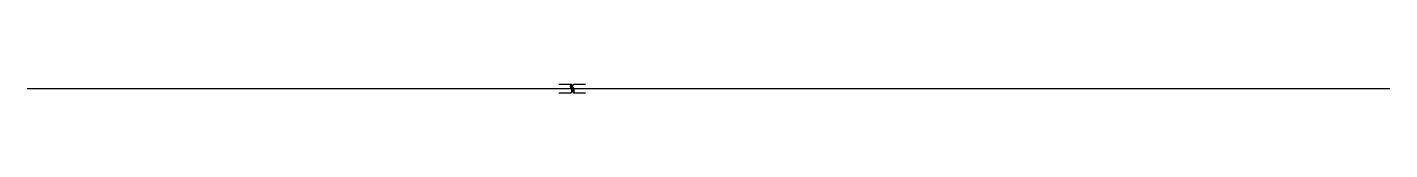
# Model space of a CAD drawing. Units: millimetres at full size, sheet at 1:100. Extents: x -15551 to 15061, y -3590 to -3390.
import ezdxf

# ---------------------------------------------------------------- set-up
doc = ezdxf.new("R2010")
doc.units = ezdxf.units.MM
doc.header["$LTSCALE"] = 100
doc.layers.add('0-0', color=7, linetype='Continuous')

msp = doc.modelspace()

# ---------------------------------------------------------------- linework, layer by layer
at = {"layer": '0-0'}
for p, q in [((-15551, -3489.8), (15061.2, -3489.8)), ((-3606.1, -3389.8), (-3331.1, -3389.8)), ((-3606.1, -3589.8), (-3331.1, -3589.8)), ((-3281.1, -3389.8), (-3006.1, -3389.8)), ((-3281.1, -3589.8), (-3006.1, -3589.8))]:
    msp.add_line(p, q, dxfattribs=at)
for centre, start, end in [((-3275.2, -3439.8), 138.18999, 221.81), ((-3387, -3439.8), 318.18999, 41.81), ((-3387, -3539.8), 318.18999, 41.81), ((-3225.2, -3439.8), 138.18999, 221.81), ((-3225.2, -3539.8), 138.18999, 221.81), ((-3337, -3539.8), 318.18999, 41.81)]:
    msp.add_arc(centre, 75, start, end, dxfattribs=at)

doc.saveas('drawing.dxf')
